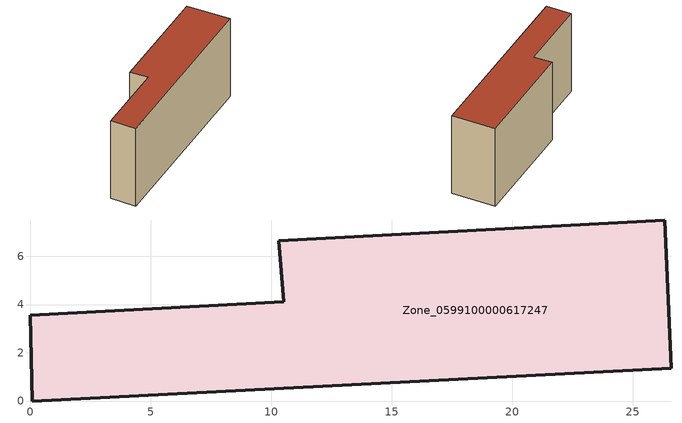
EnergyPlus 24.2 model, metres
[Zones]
Zone_0599100000617247
 floor ground (C_G): 26.6,1.35 0.08,0 0,3.56 10.52,4.12 10.31,6.66 26.33,7.51 z0
 wall outside (C_F): 0.08,0 26.6,1.35 26.33,7.51 10.31,6.66 10.52,4.12 0,3.56 0.08,0 z0:11.9
 roof outside (C_R): 0,3.56 0.08,0 26.6,1.35 26.33,7.51 10.31,6.66 10.52,4.12 z11.9
[BUILDING]
Pand.0599100000617247: North Axis=0; Terrain=City; Loads Convergence Tolerance Value=0.04; Temperature Convergence Tolerance Value=0.4; Solar Distribution=FullExterior; Maximum Number of Warmup Days=25; Minimum Number of Warmup Days=1
[Site:Location]
Rotterdam.The.Hague.AP_ZH_NLD Design_Conditions: Latitude=51.96; Longitude=4.45; Time Zone=1; Elevation=-4.5
[SITE:GROUNDTEMPERATURE:BUILDINGSURFACE]
18, 18, 18, 18, 18, 18, 18, 18, 18, 18, 18, 18
[MATERIAL] Thermal Absorptance=0.9; Solar Absorptance=0.7; Visible Absorptance=0.7
Name | Roughness | Thickness | Conductivity | Density | Specific Heat
G.TI.1946 | MediumSmooth | 0.15 | 1 | 540 | 1210
F.TI.1946 | Rough | 0.3 | 0.857143 | 1920 | 840
R.TI.1946 | MediumRough | 0.2 | 0.1 | 1500 | 1000
[CONSTRUCTION]
C_G: G.TI.1946
C_F: F.TI.1946
C_R: R.TI.1946
[ZONE]
Zone_0599100000617247: Type=1; Multiplier=1; Ceiling Height=Autocalculate; Volume=Autocalculate; Floor Area=autocalculate; Part of Total Floor Area=Yes
[ZONEINFILTRATION:DESIGNFLOWRATE]
Infil_Zone_0599100000617247: Zone or ZoneList or Space or SpaceList=Zone_0599100000617247; Schedule=AlwaysOn; Design Flow Rate Calculation Method=Flow/Area; Flow Rate per Floor Area=0.003; Constant Term Coefficient=1; Temperature Term Coefficient=0; Velocity Term Coefficient=0; Velocity Squared Term Coefficient=0
[HVACTEMPLATE:ZONE:IDEALLOADSAIRSYSTEM]
Zone_0599100000617247: Maximum Heating Supply Air Temperature=50; Minimum Cooling Supply Air Temperature=13; Maximum Heating Supply Air Humidity Ratio=0.0156; Minimum Cooling Supply Air Humidity Ratio=0.0077; Heating Limit=NoLimit; Cooling Limit=NoLimit; Dehumidification Control Type=ConstantSensibleHeatRatio; Cooling Sensible Heat Ratio=0.7; Dehumidification Setpoint=60; Humidification Control Type=None; Humidification Setpoint=30; Outdoor Air Method=None; Outdoor Air Flow Rate per Person=0.00944; Outdoor Air Flow Rate per Zone Floor Area=0; Outdoor Air Flow Rate per Zone=0; Demand Controlled Ventilation Type=None; Outdoor Air Economizer Type=NoEconomizer; Heat Recovery Type=None; Sensible Heat Recovery Effectiveness=0.7; Latent Heat Recovery Effectiveness=0.65
[ZONECONTROL:THERMOSTAT]
ThermostatControl_Zone_0599100000617247: Zone or ZoneList=Zone_0599100000617247; Control Type Schedule=DualSetpointControlType; Control 1=Thermostat_Zone_0599100000617247; Temperature Difference Between Cutout And Setpoint=0
[THERMOSTATSETPOINT:DUALSETPOINT]
Thermostat_Zone_0599100000617247: Heating Setpoint Temperature Schedule=HeatingSetpoint_Zone_0599100000617247; Cooling Setpoint Temperature Schedule=CoolingSetpoint_Zone_0599100000617247
[SCHEDULE:COMPACT]
HeatingSetpoint_Zone_0599100000617247: Through: 12/31, For: AllDays, Until: 24:00, 21
CoolingSetpoint_Zone_0599100000617247: Through: 12/31, For: AllDays, Until: 24:00, 24
DualSetpointControlType: Through: 12/31, For: AllDays, Until: 24:00, 4
AlwaysOn: Through: 12/31, For: AllDays, Until: 24:00, 1
